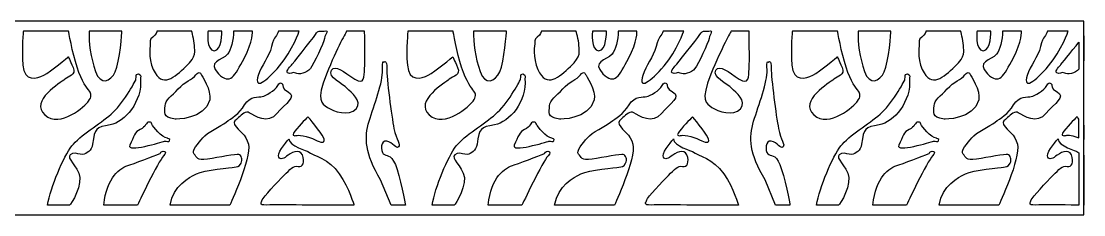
# Model space of a CAD drawing. Header units: centimetres. Extents: x 1.5 to 27, y 6.9 to 9.
# Drawn here: x 15.31 to 27, y 6.88 to 9 of the extents above; entities that cross this region are included whole.
import ezdxf

# ---------------------------------------------------------------- set-up
doc = ezdxf.new("R2010")
doc.units = ezdxf.units.CM
doc.header["$MEASUREMENT"] = 0
doc.layers.add('layer 1', color=7, linetype='Continuous')

msp = doc.modelspace()

# ---------------------------------------------------------------- linework, layer by layer
at = {"layer": 'layer 1', "color": 250}
for points, knots in [([(1.50051, 9.00077), (1.50051, 9.00077), (26.99977, 9.00077), (26.99977, 9.00077), (26.99977, 9.00077), (26.99977, 9.00077), (26.99977, 6.87583), (26.99977, 6.87583), (26.99977, 6.87583), (26.99977, 6.87583), (1.50051, 6.87583), (1.50051, 6.87583), (1.50051, 6.87583), (1.50051, 6.87583), (1.50051, 9.00077), (1.50051, 9.00077)], [0, 0, 0, 0, 0.2, 0.2, 0.2, 0.2, 0.4, 0.4, 0.4, 0.4, 0.6, 0.6, 0.6, 0.6, 1, 1, 1, 1]), ([(15.33831, 8.89321), (15.33831, 8.89321), (15.83489, 8.89321), (15.83489, 8.89321), (15.83489, 8.89321), (15.83489, 8.89321), (15.87602, 8.65712), (15.92891, 8.4956), (15.92891, 8.4956), (15.9818, 8.33409), (16.04057, 8.26361), (16.06408, 8.23424), (16.06408, 8.23424), (16.08758, 8.20487), (16.09052, 8.16963), (16.05526, 8.12264), (16.05526, 8.12264), (16.02, 8.07566), (15.7438, 7.82017), (15.57337, 7.97287), (15.57337, 7.97287), (15.40295, 8.12558), (15.75261, 8.32821), (15.79375, 8.36345), (15.79375, 8.36345), (15.83489, 8.39869), (15.92304, 8.4075), (15.88484, 8.49267), (15.88484, 8.49267), (15.84664, 8.57783), (15.83195, 8.61013), (15.83195, 8.61013), (15.83195, 8.61013), (15.83195, 8.61013), (15.63508, 8.44568), (15.56162, 8.4075), (15.56162, 8.4075), (15.48816, 8.36933), (15.34712, 8.33115), (15.33243, 8.5191), (15.33243, 8.5191), (15.31774, 8.70705), (15.33831, 8.89321), (15.33831, 8.89321)], [0, 0, 0, 0, 0.08333333, 0.08333333, 0.08333333, 0.08333333, 0.16666667, 0.16666667, 0.16666667, 0.16666667, 0.25, 0.25, 0.25, 0.25, 0.33333333, 0.33333333, 0.33333333, 0.33333333, 0.41666667, 0.41666667, 0.41666667, 0.41666667, 0.5, 0.5, 0.5, 0.5, 0.58333333, 0.58333333, 0.58333333, 0.58333333, 0.66666667, 0.66666667, 0.66666667, 0.66666667, 0.75, 0.75, 0.75, 0.75, 0.83333333, 0.83333333, 0.83333333, 0.83333333, 1, 1, 1, 1]), ([(16.06114, 8.89321), (16.06114, 8.89321), (16.42256, 8.89321), (16.42256, 8.89321), (16.42256, 8.89321), (16.42256, 8.89321), (16.39905, 8.55434), (16.3491, 8.44568), (16.3491, 8.44568), (16.29915, 8.33702), (16.18455, 8.29297), (16.13166, 8.44862), (16.13166, 8.44862), (16.07877, 8.60426), (16.05526, 8.76987), (16.06114, 8.89321)], [0, 0, 0, 0, 0.2, 0.2, 0.2, 0.2, 0.4, 0.4, 0.4, 0.4, 0.6, 0.6, 0.6, 0.6, 1, 1, 1, 1]), ([(16.80748, 8.89321), (16.80748, 8.89321), (17.18946, 8.89321), (17.18946, 8.89321), (17.18946, 8.89321), (17.18946, 8.89321), (17.21591, 8.79808), (17.21884, 8.73347), (17.21884, 8.73347), (17.22178, 8.66887), (17.25117, 8.62188), (17.12482, 8.50441), (17.12482, 8.50441), (16.99847, 8.38695), (16.86935, 8.25591), (16.76634, 8.47211), (16.76634, 8.47211), (16.70757, 8.59545), (16.73402, 8.75697), (16.73402, 8.75697), (16.73402, 8.75697), (16.73402, 8.75697), (16.72227, 8.80689), (16.76047, 8.82745), (16.76047, 8.82745), (16.79866, 8.848), (16.80748, 8.89321), (16.80748, 8.89321)], [0, 0, 0, 0, 0.125, 0.125, 0.125, 0.125, 0.25, 0.25, 0.25, 0.25, 0.375, 0.375, 0.375, 0.375, 0.5, 0.5, 0.5, 0.5, 0.625, 0.625, 0.625, 0.625, 0.75, 0.75, 0.75, 0.75, 1, 1, 1, 1]), ([(17.3687, 8.89321), (17.3687, 8.89321), (17.52149, 8.89321), (17.52149, 8.89321), (17.52149, 8.89321), (17.52149, 8.89321), (17.52737, 8.67768), (17.43628, 8.67768), (17.43628, 8.67768), (17.34519, 8.67768), (17.3687, 8.89321), (17.3687, 8.89321)], [0, 0, 0, 0, 0.25, 0.25, 0.25, 0.25, 0.5, 0.5, 0.5, 0.5, 1, 1, 1, 1]), ([(17.65078, 8.89321), (17.65078, 8.89321), (17.85647, 8.89321), (17.85647, 8.89321), (17.85647, 8.89321), (17.85647, 8.89321), (17.86822, 8.7834), (17.76538, 8.59251), (17.76538, 8.59251), (17.66254, 8.40163), (17.61258, 8.29297), (17.4833, 8.42512), (17.4833, 8.42512), (17.35401, 8.55727), (17.52149, 8.56902), (17.5832, 8.6395), (17.5832, 8.6395), (17.62137, 8.6831), (17.65078, 8.7963), (17.65078, 8.89321)], [0, 0, 0, 0, 0.16666667, 0.16666667, 0.16666667, 0.16666667, 0.33333333, 0.33333333, 0.33333333, 0.33333333, 0.5, 0.5, 0.5, 0.5, 0.66666667, 0.66666667, 0.66666667, 0.66666667, 1, 1, 1, 1]), ([(18.14449, 8.89321), (18.14449, 8.89321), (18.37176, 8.89321), (18.37176, 8.89321), (18.37176, 8.89321), (18.37176, 8.89321), (18.30266, 8.68288), (18.15524, 8.51092), (18.15524, 8.51092), (18.00782, 8.33897), (17.86988, 8.23588), (17.92183, 8.40652), (17.92183, 8.40652), (17.95407, 8.51246), (18.03853, 8.60765), (18.06771, 8.72433), (18.06771, 8.72433), (18.09689, 8.84101), (18.1276, 8.83487), (18.14449, 8.89321)], [0, 0, 0, 0, 0.16666667, 0.16666667, 0.16666667, 0.16666667, 0.33333333, 0.33333333, 0.33333333, 0.33333333, 0.5, 0.5, 0.5, 0.5, 0.66666667, 0.66666667, 0.66666667, 0.66666667, 1, 1, 1, 1]), ([(18.28581, 8.5191), (18.28581, 8.5191), (18.21823, 8.45155), (18.24468, 8.43393), (18.24468, 8.43393), (18.27112, 8.41631), (18.30345, 8.44862), (18.33283, 8.431), (18.33283, 8.431), (18.36221, 8.41338), (18.45624, 8.42806), (18.49444, 8.48092), (18.49444, 8.48092), (18.53264, 8.53378), (18.64135, 8.7599), (18.65017, 8.81277), (18.65017, 8.81277), (18.65898, 8.86562), (18.70894, 8.90202), (18.64723, 8.89321), (18.64723, 8.89321), (18.58553, 8.8844), (18.58846, 8.91261), (18.55027, 8.85388), (18.55027, 8.85388), (18.51207, 8.79514), (18.28581, 8.5191), (18.28581, 8.5191)], [0, 0, 0, 0, 0.125, 0.125, 0.125, 0.125, 0.25, 0.25, 0.25, 0.25, 0.375, 0.375, 0.375, 0.375, 0.5, 0.5, 0.5, 0.5, 0.625, 0.625, 0.625, 0.625, 0.75, 0.75, 0.75, 0.75, 1, 1, 1, 1]), ([(18.89405, 8.89321), (18.89405, 8.89321), (19.09092, 8.89321), (19.09092, 8.89321), (19.09092, 8.89321), (19.09092, 8.89321), (19.0968, 8.56315), (19.09092, 8.47798), (19.09092, 8.47798), (19.08504, 8.39282), (19.09342, 8.2959), (18.9822, 8.36639), (18.9822, 8.36639), (18.86173, 8.44274), (18.7677, 8.52791), (18.72657, 8.4633), (18.72657, 8.4633), (18.67828, 8.38746), (18.85879, 8.31059), (18.89993, 8.26361), (18.89993, 8.26361), (18.94106, 8.21662), (19.07329, 8.12852), (18.99689, 8.04042), (18.99689, 8.04042), (18.9205, 7.95232), (18.74713, 8.01105), (18.68249, 8.0551), (18.68249, 8.0551), (18.61785, 8.09915), (18.5532, 8.12558), (18.67074, 8.41925), (18.67074, 8.41925), (18.78827, 8.71292), (18.89405, 8.89321), (18.89405, 8.89321)], [0, 0, 0, 0, 0.1, 0.1, 0.1, 0.1, 0.2, 0.2, 0.2, 0.2, 0.3, 0.3, 0.3, 0.3, 0.4, 0.4, 0.4, 0.4, 0.5, 0.5, 0.5, 0.5, 0.6, 0.6, 0.6, 0.6, 0.7, 0.7, 0.7, 0.7, 0.8, 0.8, 0.8, 0.8, 1, 1, 1, 1]), ([(19.56693, 8.89321), (19.56693, 8.89321), (20.06351, 8.89321), (20.06351, 8.89321), (20.06351, 8.89321), (20.06351, 8.89321), (20.10465, 8.65712), (20.15754, 8.4956), (20.15754, 8.4956), (20.21043, 8.33409), (20.2692, 8.26361), (20.2927, 8.23424), (20.2927, 8.23424), (20.31621, 8.20487), (20.31915, 8.16963), (20.28389, 8.12264), (20.28389, 8.12264), (20.24863, 8.07566), (19.97242, 7.82017), (19.802, 7.97287), (19.802, 7.97287), (19.63158, 8.12558), (19.98124, 8.32821), (20.02238, 8.36345), (20.02238, 8.36345), (20.06351, 8.39869), (20.15166, 8.4075), (20.11346, 8.49267), (20.11346, 8.49267), (20.07527, 8.57783), (20.06058, 8.61013), (20.06058, 8.61013), (20.06058, 8.61013), (20.06058, 8.61013), (19.8637, 8.44568), (19.79025, 8.4075), (19.79025, 8.4075), (19.71679, 8.36933), (19.57575, 8.33115), (19.56106, 8.5191), (19.56106, 8.5191), (19.54637, 8.70705), (19.56693, 8.89321), (19.56693, 8.89321)], [0, 0, 0, 0, 0.08333333, 0.08333333, 0.08333333, 0.08333333, 0.16666667, 0.16666667, 0.16666667, 0.16666667, 0.25, 0.25, 0.25, 0.25, 0.33333333, 0.33333333, 0.33333333, 0.33333333, 0.41666667, 0.41666667, 0.41666667, 0.41666667, 0.5, 0.5, 0.5, 0.5, 0.58333333, 0.58333333, 0.58333333, 0.58333333, 0.66666667, 0.66666667, 0.66666667, 0.66666667, 0.75, 0.75, 0.75, 0.75, 0.83333333, 0.83333333, 0.83333333, 0.83333333, 1, 1, 1, 1]), ([(20.28976, 8.89321), (20.28976, 8.89321), (20.65118, 8.89321), (20.65118, 8.89321), (20.65118, 8.89321), (20.65118, 8.89321), (20.62768, 8.55434), (20.57772, 8.44568), (20.57772, 8.44568), (20.52777, 8.33702), (20.41318, 8.29297), (20.36029, 8.44862), (20.36029, 8.44862), (20.3074, 8.60426), (20.28389, 8.76987), (20.28976, 8.89321)], [0, 0, 0, 0, 0.2, 0.2, 0.2, 0.2, 0.4, 0.4, 0.4, 0.4, 0.6, 0.6, 0.6, 0.6, 1, 1, 1, 1]), ([(21.0361, 8.89321), (21.0361, 8.89321), (21.41809, 8.89321), (21.41809, 8.89321), (21.41809, 8.89321), (21.41809, 8.89321), (21.44453, 8.79808), (21.44747, 8.73347), (21.44747, 8.73347), (21.45041, 8.66887), (21.47979, 8.62188), (21.35344, 8.50441), (21.35344, 8.50441), (21.22709, 8.38695), (21.09798, 8.25591), (20.99497, 8.47211), (20.99497, 8.47211), (20.9362, 8.59545), (20.96265, 8.75697), (20.96265, 8.75697), (20.96265, 8.75697), (20.96265, 8.75697), (20.95089, 8.80689), (20.98909, 8.82745), (20.98909, 8.82745), (21.02729, 8.848), (21.0361, 8.89321), (21.0361, 8.89321)], [0, 0, 0, 0, 0.125, 0.125, 0.125, 0.125, 0.25, 0.25, 0.25, 0.25, 0.375, 0.375, 0.375, 0.375, 0.5, 0.5, 0.5, 0.5, 0.625, 0.625, 0.625, 0.625, 0.75, 0.75, 0.75, 0.75, 1, 1, 1, 1]), ([(21.59733, 8.89321), (21.59733, 8.89321), (21.75012, 8.89321), (21.75012, 8.89321), (21.75012, 8.89321), (21.75012, 8.89321), (21.756, 8.67768), (21.66491, 8.67768), (21.66491, 8.67768), (21.57382, 8.67768), (21.59733, 8.89321), (21.59733, 8.89321)], [0, 0, 0, 0, 0.25, 0.25, 0.25, 0.25, 0.5, 0.5, 0.5, 0.5, 1, 1, 1, 1]), ([(21.87941, 8.89321), (21.87941, 8.89321), (22.08509, 8.89321), (22.08509, 8.89321), (22.08509, 8.89321), (22.08509, 8.89321), (22.09685, 8.7834), (21.994, 8.59251), (21.994, 8.59251), (21.89116, 8.40163), (21.84121, 8.29297), (21.71192, 8.42512), (21.71192, 8.42512), (21.58264, 8.55727), (21.75012, 8.56902), (21.81183, 8.6395), (21.81183, 8.6395), (21.85, 8.6831), (21.87941, 8.7963), (21.87941, 8.89321)], [0, 0, 0, 0, 0.16666667, 0.16666667, 0.16666667, 0.16666667, 0.33333333, 0.33333333, 0.33333333, 0.33333333, 0.5, 0.5, 0.5, 0.5, 0.66666667, 0.66666667, 0.66666667, 0.66666667, 1, 1, 1, 1]), ([(22.37312, 8.89321), (22.37312, 8.89321), (22.60038, 8.89321), (22.60038, 8.89321), (22.60038, 8.89321), (22.60038, 8.89321), (22.53128, 8.68288), (22.38387, 8.51092), (22.38387, 8.51092), (22.23645, 8.33897), (22.09851, 8.23588), (22.15045, 8.40652), (22.15045, 8.40652), (22.1827, 8.51246), (22.26716, 8.60765), (22.29634, 8.72433), (22.29634, 8.72433), (22.32551, 8.84101), (22.35622, 8.83487), (22.37312, 8.89321)], [0, 0, 0, 0, 0.16666667, 0.16666667, 0.16666667, 0.16666667, 0.33333333, 0.33333333, 0.33333333, 0.33333333, 0.5, 0.5, 0.5, 0.5, 0.66666667, 0.66666667, 0.66666667, 0.66666667, 1, 1, 1, 1]), ([(22.51444, 8.5191), (22.51444, 8.5191), (22.44686, 8.45155), (22.4733, 8.43393), (22.4733, 8.43393), (22.49975, 8.41631), (22.53207, 8.44862), (22.56145, 8.431), (22.56145, 8.431), (22.59084, 8.41338), (22.68486, 8.42806), (22.72306, 8.48092), (22.72306, 8.48092), (22.76126, 8.53378), (22.86998, 8.7599), (22.8788, 8.81277), (22.8788, 8.81277), (22.88761, 8.86562), (22.93756, 8.90202), (22.87586, 8.89321), (22.87586, 8.89321), (22.81415, 8.8844), (22.81709, 8.91261), (22.77889, 8.85388), (22.77889, 8.85388), (22.74069, 8.79514), (22.51444, 8.5191), (22.51444, 8.5191)], [0, 0, 0, 0, 0.125, 0.125, 0.125, 0.125, 0.25, 0.25, 0.25, 0.25, 0.375, 0.375, 0.375, 0.375, 0.5, 0.5, 0.5, 0.5, 0.625, 0.625, 0.625, 0.625, 0.75, 0.75, 0.75, 0.75, 1, 1, 1, 1]), ([(23.12268, 8.89321), (23.12268, 8.89321), (23.31955, 8.89321), (23.31955, 8.89321), (23.31955, 8.89321), (23.31955, 8.89321), (23.32542, 8.56315), (23.31955, 8.47798), (23.31955, 8.47798), (23.31367, 8.39282), (23.32205, 8.2959), (23.21083, 8.36639), (23.21083, 8.36639), (23.09036, 8.44274), (22.99633, 8.52791), (22.95519, 8.4633), (22.95519, 8.4633), (22.9069, 8.38746), (23.08742, 8.31059), (23.12855, 8.26361), (23.12855, 8.26361), (23.16969, 8.21662), (23.30192, 8.12852), (23.22552, 8.04042), (23.22552, 8.04042), (23.14912, 7.95232), (22.97576, 8.01105), (22.91112, 8.0551), (22.91112, 8.0551), (22.84647, 8.09915), (22.78183, 8.12558), (22.89936, 8.41925), (22.89936, 8.41925), (23.0169, 8.71292), (23.12268, 8.89321), (23.12268, 8.89321)], [0, 0, 0, 0, 0.1, 0.1, 0.1, 0.1, 0.2, 0.2, 0.2, 0.2, 0.3, 0.3, 0.3, 0.3, 0.4, 0.4, 0.4, 0.4, 0.5, 0.5, 0.5, 0.5, 0.6, 0.6, 0.6, 0.6, 0.7, 0.7, 0.7, 0.7, 0.8, 0.8, 0.8, 0.8, 1, 1, 1, 1]), ([(23.79556, 8.89321), (23.79556, 8.89321), (24.29214, 8.89321), (24.29214, 8.89321), (24.29214, 8.89321), (24.29214, 8.89321), (24.33328, 8.65712), (24.38617, 8.4956), (24.38617, 8.4956), (24.43906, 8.33409), (24.49782, 8.26361), (24.52133, 8.23424), (24.52133, 8.23424), (24.54484, 8.20487), (24.54778, 8.16963), (24.51251, 8.12264), (24.51251, 8.12264), (24.47725, 8.07566), (24.20105, 7.82017), (24.03063, 7.97287), (24.03063, 7.97287), (23.8602, 8.12558), (24.20987, 8.32821), (24.251, 8.36345), (24.251, 8.36345), (24.29214, 8.39869), (24.38029, 8.4075), (24.34209, 8.49267), (24.34209, 8.49267), (24.30389, 8.57783), (24.2892, 8.61013), (24.2892, 8.61013), (24.2892, 8.61013), (24.2892, 8.61013), (24.09233, 8.44568), (24.01887, 8.4075), (24.01887, 8.4075), (23.94541, 8.36933), (23.80437, 8.33115), (23.78968, 8.5191), (23.78968, 8.5191), (23.77499, 8.70705), (23.79556, 8.89321), (23.79556, 8.89321)], [0, 0, 0, 0, 0.08333333, 0.08333333, 0.08333333, 0.08333333, 0.16666667, 0.16666667, 0.16666667, 0.16666667, 0.25, 0.25, 0.25, 0.25, 0.33333333, 0.33333333, 0.33333333, 0.33333333, 0.41666667, 0.41666667, 0.41666667, 0.41666667, 0.5, 0.5, 0.5, 0.5, 0.58333333, 0.58333333, 0.58333333, 0.58333333, 0.66666667, 0.66666667, 0.66666667, 0.66666667, 0.75, 0.75, 0.75, 0.75, 0.83333333, 0.83333333, 0.83333333, 0.83333333, 1, 1, 1, 1]), ([(24.51839, 8.89321), (24.51839, 8.89321), (24.87981, 8.89321), (24.87981, 8.89321), (24.87981, 8.89321), (24.87981, 8.89321), (24.8563, 8.55434), (24.80635, 8.44568), (24.80635, 8.44568), (24.7564, 8.33702), (24.6418, 8.29297), (24.58891, 8.44862), (24.58891, 8.44862), (24.53602, 8.60426), (24.51251, 8.76987), (24.51839, 8.89321)], [0, 0, 0, 0, 0.2, 0.2, 0.2, 0.2, 0.4, 0.4, 0.4, 0.4, 0.6, 0.6, 0.6, 0.6, 1, 1, 1, 1]), ([(25.26473, 8.89321), (25.26473, 8.89321), (25.64671, 8.89321), (25.64671, 8.89321), (25.64671, 8.89321), (25.64671, 8.89321), (25.67316, 8.79808), (25.6761, 8.73347), (25.6761, 8.73347), (25.67904, 8.66887), (25.70842, 8.62188), (25.58207, 8.50441), (25.58207, 8.50441), (25.45572, 8.38695), (25.3266, 8.25591), (25.22359, 8.47211), (25.22359, 8.47211), (25.16483, 8.59545), (25.19127, 8.75697), (25.19127, 8.75697), (25.19127, 8.75697), (25.19127, 8.75697), (25.17952, 8.80689), (25.21772, 8.82745), (25.21772, 8.82745), (25.25592, 8.848), (25.26473, 8.89321), (25.26473, 8.89321)], [0, 0, 0, 0, 0.125, 0.125, 0.125, 0.125, 0.25, 0.25, 0.25, 0.25, 0.375, 0.375, 0.375, 0.375, 0.5, 0.5, 0.5, 0.5, 0.625, 0.625, 0.625, 0.625, 0.75, 0.75, 0.75, 0.75, 1, 1, 1, 1]), ([(25.82595, 8.89321), (25.82595, 8.89321), (25.97875, 8.89321), (25.97875, 8.89321), (25.97875, 8.89321), (25.97875, 8.89321), (25.98462, 8.67768), (25.89353, 8.67768), (25.89353, 8.67768), (25.80245, 8.67768), (25.82595, 8.89321), (25.82595, 8.89321)], [0, 0, 0, 0, 0.25, 0.25, 0.25, 0.25, 0.5, 0.5, 0.5, 0.5, 1, 1, 1, 1]), ([(26.10803, 8.89321), (26.10803, 8.89321), (26.31372, 8.89321), (26.31372, 8.89321), (26.31372, 8.89321), (26.31372, 8.89321), (26.32547, 8.7834), (26.22263, 8.59251), (26.22263, 8.59251), (26.11979, 8.40163), (26.06983, 8.29297), (25.94055, 8.42512), (25.94055, 8.42512), (25.81126, 8.55727), (25.97875, 8.56902), (26.04045, 8.6395), (26.04045, 8.6395), (26.07862, 8.6831), (26.10803, 8.7963), (26.10803, 8.89321)], [0, 0, 0, 0, 0.16666667, 0.16666667, 0.16666667, 0.16666667, 0.33333333, 0.33333333, 0.33333333, 0.33333333, 0.5, 0.5, 0.5, 0.5, 0.66666667, 0.66666667, 0.66666667, 0.66666667, 1, 1, 1, 1]), ([(26.60174, 8.89321), (26.60174, 8.89321), (26.82901, 8.89321), (26.82901, 8.89321), (26.82901, 8.89321), (26.82901, 8.89321), (26.75991, 8.68288), (26.61249, 8.51092), (26.61249, 8.51092), (26.46507, 8.33897), (26.32713, 8.23588), (26.37908, 8.40652), (26.37908, 8.40652), (26.41133, 8.51246), (26.49578, 8.60765), (26.52496, 8.72433), (26.52496, 8.72433), (26.55414, 8.84101), (26.58485, 8.83487), (26.60174, 8.89321)], [0, 0, 0, 0, 0.16666667, 0.16666667, 0.16666667, 0.16666667, 0.33333333, 0.33333333, 0.33333333, 0.33333333, 0.5, 0.5, 0.5, 0.5, 0.66666667, 0.66666667, 0.66666667, 0.66666667, 1, 1, 1, 1]), ([(26.74307, 8.5191), (26.74307, 8.5191), (26.67548, 8.45155), (26.70193, 8.43393), (26.70193, 8.43393), (26.72838, 8.41631), (26.7607, 8.44862), (26.79008, 8.431), (26.79008, 8.431), (26.81824, 8.41411), (26.90579, 8.4269), (26.94664, 8.47454), (26.94664, 8.47454), (26.94664, 8.47454), (26.94664, 8.77238), (26.94664, 8.77238), (26.94664, 8.77238), (26.86674, 8.66999), (26.74307, 8.5191), (26.74307, 8.5191)], [0, 0, 0, 0, 0.16666667, 0.16666667, 0.16666667, 0.16666667, 0.33333333, 0.33333333, 0.33333333, 0.33333333, 0.5, 0.5, 0.5, 0.5, 0.66666667, 0.66666667, 0.66666667, 0.66666667, 1, 1, 1, 1]), ([(26.99977, 8.5645), (26.99977, 8.5645), (26.99977, 8.5645), (26.99977, 8.5645), (26.99977, 8.5645), (26.99977, 8.5645), (26.99977, 8.84257), (26.99977, 8.84257), (26.99977, 8.84257), (26.99977, 8.84257), (26.99977, 8.84257), (26.99977, 8.84257), (26.99977, 8.84257), (26.99977, 8.84257), (26.99977, 8.5645), (26.99977, 8.5645)], [0, 0, 0, 0, 0.2, 0.2, 0.2, 0.2, 0.4, 0.4, 0.4, 0.4, 0.6, 0.6, 0.6, 0.6, 1, 1, 1, 1]), ([(19.38182, 6.98225), (19.38182, 6.98225), (19.54049, 6.98225), (19.54049, 6.98225), (19.54049, 6.98225), (19.54049, 6.98225), (19.48172, 7.30331), (19.42883, 7.42665), (19.42883, 7.42665), (19.37594, 7.54999), (19.32893, 7.51475), (19.2966, 7.54412), (19.2966, 7.54412), (19.26428, 7.57349), (19.26722, 7.7027), (19.3348, 7.68508), (19.3348, 7.68508), (19.40239, 7.66746), (19.43765, 7.59404), (19.46409, 7.62047), (19.46409, 7.62047), (19.49054, 7.6469), (19.44059, 7.69095), (19.41414, 7.8231), (19.41414, 7.8231), (19.38769, 7.95525), (19.33186, 8.38107), (19.3348, 8.48386), (19.3348, 8.48386), (19.33774, 8.58664), (19.30248, 8.5514), (19.30248, 8.5514), (19.30248, 8.5514), (19.30248, 8.5514), (19.28191, 8.58664), (19.28779, 8.4633), (19.28779, 8.4633), (19.29367, 8.33996), (19.1967, 8.08153), (19.14087, 7.90239), (19.14087, 7.90239), (19.08504, 7.72326), (19.09386, 7.54706), (19.26722, 7.25926), (19.26722, 7.25926), (19.26722, 7.25926), (19.38182, 6.98225), (19.38182, 6.98225)], [0, 0, 0, 0, 0.07692308, 0.07692308, 0.07692308, 0.07692308, 0.15384615, 0.15384615, 0.15384615, 0.15384615, 0.23076923, 0.23076923, 0.23076923, 0.23076923, 0.30769231, 0.30769231, 0.30769231, 0.30769231, 0.38461538, 0.38461538, 0.38461538, 0.38461538, 0.46153846, 0.46153846, 0.46153846, 0.46153846, 0.53846154, 0.53846154, 0.53846154, 0.53846154, 0.61538462, 0.61538462, 0.61538462, 0.61538462, 0.69230769, 0.69230769, 0.69230769, 0.69230769, 0.76923077, 0.76923077, 0.76923077, 0.76923077, 0.84615385, 0.84615385, 0.84615385, 0.84615385, 1, 1, 1, 1]), ([(23.61044, 6.98225), (23.61044, 6.98225), (23.76911, 6.98225), (23.76911, 6.98225), (23.76911, 6.98225), (23.76911, 6.98225), (23.71035, 7.30331), (23.65746, 7.42665), (23.65746, 7.42665), (23.60457, 7.54999), (23.55755, 7.51475), (23.52523, 7.54412), (23.52523, 7.54412), (23.49291, 7.57349), (23.49585, 7.7027), (23.56343, 7.68508), (23.56343, 7.68508), (23.63101, 7.66746), (23.66627, 7.59404), (23.69272, 7.62047), (23.69272, 7.62047), (23.71916, 7.6469), (23.66921, 7.69095), (23.64277, 7.8231), (23.64277, 7.8231), (23.61632, 7.95525), (23.56049, 8.38107), (23.56343, 8.48386), (23.56343, 8.48386), (23.56637, 8.58664), (23.53111, 8.5514), (23.53111, 8.5514), (23.53111, 8.5514), (23.53111, 8.5514), (23.51054, 8.58664), (23.51642, 8.4633), (23.51642, 8.4633), (23.52229, 8.33996), (23.42533, 8.08153), (23.3695, 7.90239), (23.3695, 7.90239), (23.31367, 7.72326), (23.32248, 7.54706), (23.49585, 7.25926), (23.49585, 7.25926), (23.49585, 7.25926), (23.61044, 6.98225), (23.61044, 6.98225)], [0, 0, 0, 0, 0.07692308, 0.07692308, 0.07692308, 0.07692308, 0.15384615, 0.15384615, 0.15384615, 0.15384615, 0.23076923, 0.23076923, 0.23076923, 0.23076923, 0.30769231, 0.30769231, 0.30769231, 0.30769231, 0.38461538, 0.38461538, 0.38461538, 0.38461538, 0.46153846, 0.46153846, 0.46153846, 0.46153846, 0.53846154, 0.53846154, 0.53846154, 0.53846154, 0.61538462, 0.61538462, 0.61538462, 0.61538462, 0.69230769, 0.69230769, 0.69230769, 0.69230769, 0.76923077, 0.76923077, 0.76923077, 0.76923077, 0.84615385, 0.84615385, 0.84615385, 0.84615385, 1, 1, 1, 1]), ([(15.60495, 6.98225), (15.60495, 6.98225), (15.83416, 6.98225), (15.84708, 6.98225), (15.84708, 6.98225), (15.85999, 6.98225), (16.00204, 7.21792), (15.94715, 7.33414), (15.94715, 7.33414), (15.89227, 7.45036), (15.78897, 7.51815), (15.87936, 7.54721), (15.87936, 7.54721), (15.92439, 7.56168), (15.95134, 7.53354), (15.99226, 7.53827), (15.99226, 7.53827), (16.03348, 7.54303), (16.08856, 7.58085), (16.09889, 7.65051), (16.09889, 7.65051), (16.12561, 7.83074), (16.1344, 7.83453), (16.29259, 7.86358), (16.29259, 7.86358), (16.45078, 7.89264), (16.65093, 8.11862), (16.62511, 8.37043), (16.62511, 8.37043), (16.62511, 8.37043), (16.64125, 8.42209), (16.60251, 8.42209), (16.60251, 8.42209), (16.56377, 8.42209), (16.58636, 8.39626), (16.57668, 8.36398), (16.57668, 8.36398), (16.567, 8.33169), (16.42495, 8.08311), (16.30227, 7.9798), (16.30227, 7.9798), (16.17959, 7.8765), (15.96007, 7.74414), (15.86967, 7.63114), (15.86967, 7.63114), (15.77928, 7.51815), (15.63723, 7.17595), (15.60495, 6.98225)], [0, 0, 0, 0, 0.07692308, 0.07692308, 0.07692308, 0.07692308, 0.15384615, 0.15384615, 0.15384615, 0.15384615, 0.23076923, 0.23076923, 0.23076923, 0.23076923, 0.30769231, 0.30769231, 0.30769231, 0.30769231, 0.38461538, 0.38461538, 0.38461538, 0.38461538, 0.46153846, 0.46153846, 0.46153846, 0.46153846, 0.53846154, 0.53846154, 0.53846154, 0.53846154, 0.61538462, 0.61538462, 0.61538462, 0.61538462, 0.69230769, 0.69230769, 0.69230769, 0.69230769, 0.76923077, 0.76923077, 0.76923077, 0.76923077, 0.84615385, 0.84615385, 0.84615385, 0.84615385, 1, 1, 1, 1]), ([(17.00605, 7.92492), (17.00605, 7.92492), (17.33052, 7.91915), (17.38699, 8.13799), (17.38699, 8.13799), (17.41282, 8.23807), (17.29337, 8.41563), (17.29337, 8.41563), (17.29337, 8.41563), (17.29337, 8.41563), (17.274, 8.46728), (17.23526, 8.4124), (17.23526, 8.4124), (17.19652, 8.35752), (17.11258, 8.34138), (17.04156, 8.25744), (17.04156, 8.25744), (16.97054, 8.1735), (16.89628, 8.14122), (16.89628, 8.0702), (16.89628, 8.0702), (16.89628, 7.99917), (16.86077, 7.95075), (17.00605, 7.92492)], [0, 0, 0, 0, 0.14285714, 0.14285714, 0.14285714, 0.14285714, 0.28571429, 0.28571429, 0.28571429, 0.28571429, 0.42857143, 0.42857143, 0.42857143, 0.42857143, 0.57142857, 0.57142857, 0.57142857, 0.57142857, 0.71428571, 0.71428571, 0.71428571, 0.71428571, 1, 1, 1, 1]), ([(19.83358, 6.98225), (19.83358, 6.98225), (20.06279, 6.98225), (20.0757, 6.98225), (20.0757, 6.98225), (20.08861, 6.98225), (20.23066, 7.21792), (20.17578, 7.33414), (20.17578, 7.33414), (20.1209, 7.45036), (20.01759, 7.51815), (20.10799, 7.54721), (20.10799, 7.54721), (20.15302, 7.56168), (20.17996, 7.53354), (20.22089, 7.53827), (20.22089, 7.53827), (20.26211, 7.54303), (20.31718, 7.58085), (20.32751, 7.65051), (20.32751, 7.65051), (20.35423, 7.83074), (20.36302, 7.83453), (20.52121, 7.86358), (20.52121, 7.86358), (20.6794, 7.89264), (20.87956, 8.11862), (20.85373, 8.37043), (20.85373, 8.37043), (20.85373, 8.37043), (20.86987, 8.42209), (20.83113, 8.42209), (20.83113, 8.42209), (20.79239, 8.42209), (20.81499, 8.39626), (20.80531, 8.36398), (20.80531, 8.36398), (20.79562, 8.33169), (20.65358, 8.08311), (20.5309, 7.9798), (20.5309, 7.9798), (20.40822, 7.8765), (20.18869, 7.74414), (20.0983, 7.63114), (20.0983, 7.63114), (20.00791, 7.51815), (19.86586, 7.17595), (19.83358, 6.98225)], [0, 0, 0, 0, 0.07692308, 0.07692308, 0.07692308, 0.07692308, 0.15384615, 0.15384615, 0.15384615, 0.15384615, 0.23076923, 0.23076923, 0.23076923, 0.23076923, 0.30769231, 0.30769231, 0.30769231, 0.30769231, 0.38461538, 0.38461538, 0.38461538, 0.38461538, 0.46153846, 0.46153846, 0.46153846, 0.46153846, 0.53846154, 0.53846154, 0.53846154, 0.53846154, 0.61538462, 0.61538462, 0.61538462, 0.61538462, 0.69230769, 0.69230769, 0.69230769, 0.69230769, 0.76923077, 0.76923077, 0.76923077, 0.76923077, 0.84615385, 0.84615385, 0.84615385, 0.84615385, 1, 1, 1, 1]), ([(21.23467, 7.92492), (21.23467, 7.92492), (21.55914, 7.91915), (21.61562, 8.13799), (21.61562, 8.13799), (21.64144, 8.23807), (21.522, 8.41563), (21.522, 8.41563), (21.522, 8.41563), (21.522, 8.41563), (21.50263, 8.46728), (21.46389, 8.4124), (21.46389, 8.4124), (21.42515, 8.35752), (21.34121, 8.34138), (21.27019, 8.25744), (21.27019, 8.25744), (21.19916, 8.1735), (21.12491, 8.14122), (21.12491, 8.0702), (21.12491, 8.0702), (21.12491, 7.99917), (21.0894, 7.95075), (21.23467, 7.92492)], [0, 0, 0, 0, 0.14285714, 0.14285714, 0.14285714, 0.14285714, 0.28571429, 0.28571429, 0.28571429, 0.28571429, 0.42857143, 0.42857143, 0.42857143, 0.42857143, 0.57142857, 0.57142857, 0.57142857, 0.57142857, 0.71428571, 0.71428571, 0.71428571, 0.71428571, 1, 1, 1, 1]), ([(24.0622, 6.98225), (24.0622, 6.98225), (24.29141, 6.98225), (24.30433, 6.98225), (24.30433, 6.98225), (24.31724, 6.98225), (24.45929, 7.21792), (24.40441, 7.33414), (24.40441, 7.33414), (24.34952, 7.45036), (24.24622, 7.51815), (24.33661, 7.54721), (24.33661, 7.54721), (24.38165, 7.56168), (24.40859, 7.53354), (24.44951, 7.53827), (24.44951, 7.53827), (24.49073, 7.54303), (24.54581, 7.58085), (24.55614, 7.65051), (24.55614, 7.65051), (24.58286, 7.83074), (24.59165, 7.83453), (24.74984, 7.86358), (24.74984, 7.86358), (24.90803, 7.89264), (25.10818, 8.11862), (25.08236, 8.37043), (25.08236, 8.37043), (25.08236, 8.37043), (25.0985, 8.42209), (25.05976, 8.42209), (25.05976, 8.42209), (25.02102, 8.42209), (25.04362, 8.39626), (25.03393, 8.36398), (25.03393, 8.36398), (25.02425, 8.33169), (24.8822, 8.08311), (24.75952, 7.9798), (24.75952, 7.9798), (24.63685, 7.8765), (24.41732, 7.74414), (24.32693, 7.63114), (24.32693, 7.63114), (24.23653, 7.51815), (24.09449, 7.17595), (24.0622, 6.98225)], [0, 0, 0, 0, 0.07692308, 0.07692308, 0.07692308, 0.07692308, 0.15384615, 0.15384615, 0.15384615, 0.15384615, 0.23076923, 0.23076923, 0.23076923, 0.23076923, 0.30769231, 0.30769231, 0.30769231, 0.30769231, 0.38461538, 0.38461538, 0.38461538, 0.38461538, 0.46153846, 0.46153846, 0.46153846, 0.46153846, 0.53846154, 0.53846154, 0.53846154, 0.53846154, 0.61538462, 0.61538462, 0.61538462, 0.61538462, 0.69230769, 0.69230769, 0.69230769, 0.69230769, 0.76923077, 0.76923077, 0.76923077, 0.76923077, 0.84615385, 0.84615385, 0.84615385, 0.84615385, 1, 1, 1, 1]), ([(25.4633, 7.92492), (25.4633, 7.92492), (25.78777, 7.91915), (25.84424, 8.13799), (25.84424, 8.13799), (25.87007, 8.23807), (25.75062, 8.41563), (25.75062, 8.41563), (25.75062, 8.41563), (25.75062, 8.41563), (25.73125, 8.46728), (25.69251, 8.4124), (25.69251, 8.4124), (25.65377, 8.35752), (25.56984, 8.34138), (25.49881, 8.25744), (25.49881, 8.25744), (25.42779, 8.1735), (25.35354, 8.14122), (25.35354, 8.0702), (25.35354, 8.0702), (25.35354, 7.99917), (25.31803, 7.95075), (25.4633, 7.92492)], [0, 0, 0, 0, 0.14285714, 0.14285714, 0.14285714, 0.14285714, 0.28571429, 0.28571429, 0.28571429, 0.28571429, 0.42857143, 0.42857143, 0.42857143, 0.42857143, 0.57142857, 0.57142857, 0.57142857, 0.57142857, 0.71428571, 0.71428571, 0.71428571, 0.71428571, 1, 1, 1, 1]), ([(16.95117, 6.98225), (16.95117, 6.98225), (17.60975, 6.98225), (17.60975, 6.98225), (17.60975, 6.98225), (17.60975, 6.98225), (17.84885, 7.49426), (17.81313, 7.65051), (17.81313, 7.65051), (17.78731, 7.76351), (17.70337, 7.78933), (17.6614, 7.86681), (17.6614, 7.86681), (17.6438, 7.8993), (17.6747, 7.91526), (17.70229, 7.94224), (17.70229, 7.94224), (17.74051, 7.97959), (17.7872, 8.02031), (17.82282, 7.99594), (17.82282, 7.99594), (17.88416, 7.95398), (18.02943, 7.87004), (18.12628, 7.98626), (18.12628, 7.98626), (18.22313, 8.10248), (18.35051, 8.17196), (18.24896, 8.22516), (18.24896, 8.22516), (18.18116, 8.26067), (18.19085, 8.30264), (18.19085, 8.30264), (18.19085, 8.30264), (18.19085, 8.30264), (18.16502, 8.35429), (18.13597, 8.29618), (18.13597, 8.29618), (18.10691, 8.23807), (18.0036, 8.18319), (17.96486, 8.1735), (17.96486, 8.1735), (17.92612, 8.16382), (17.8325, 8.18642), (17.77116, 8.08311), (17.77116, 8.08311), (17.70983, 7.9798), (17.62589, 7.93783), (17.56778, 7.89264), (17.56778, 7.89264), (17.50967, 7.84744), (17.36117, 7.77965), (17.31274, 7.72154), (17.31274, 7.72154), (17.26432, 7.66343), (17.18038, 7.56981), (17.21589, 7.54075), (17.21589, 7.54075), (17.2514, 7.5117), (17.23849, 7.4665), (17.36439, 7.48587), (17.36439, 7.48587), (17.4903, 7.50524), (17.68077, 7.54398), (17.7066, 7.53752), (17.7066, 7.53752), (17.73242, 7.53106), (17.75502, 7.48264), (17.73242, 7.44067), (17.73242, 7.44067), (17.70983, 7.3987), (17.68723, 7.40193), (17.65817, 7.3987), (17.65817, 7.3987), (17.62912, 7.39547), (17.32565, 7.36642), (17.24172, 7.32445), (17.24172, 7.32445), (17.15778, 7.28248), (16.98991, 7.19532), (16.95117, 6.98225)], [0, 0, 0, 0, 0.04761905, 0.04761905, 0.04761905, 0.04761905, 0.0952381, 0.0952381, 0.0952381, 0.0952381, 0.14285714, 0.14285714, 0.14285714, 0.14285714, 0.19047619, 0.19047619, 0.19047619, 0.19047619, 0.23809524, 0.23809524, 0.23809524, 0.23809524, 0.28571429, 0.28571429, 0.28571429, 0.28571429, 0.33333333, 0.33333333, 0.33333333, 0.33333333, 0.38095238, 0.38095238, 0.38095238, 0.38095238, 0.42857143, 0.42857143, 0.42857143, 0.42857143, 0.47619048, 0.47619048, 0.47619048, 0.47619048, 0.52380952, 0.52380952, 0.52380952, 0.52380952, 0.57142857, 0.57142857, 0.57142857, 0.57142857, 0.61904762, 0.61904762, 0.61904762, 0.61904762, 0.66666667, 0.66666667, 0.66666667, 0.66666667, 0.71428571, 0.71428571, 0.71428571, 0.71428571, 0.76190476, 0.76190476, 0.76190476, 0.76190476, 0.80952381, 0.80952381, 0.80952381, 0.80952381, 0.85714286, 0.85714286, 0.85714286, 0.85714286, 0.9047619, 0.9047619, 0.9047619, 0.9047619, 1, 1, 1, 1]), ([(21.17979, 6.98225), (21.17979, 6.98225), (21.83837, 6.98225), (21.83837, 6.98225), (21.83837, 6.98225), (21.83837, 6.98225), (22.07747, 7.49426), (22.04176, 7.65051), (22.04176, 7.65051), (22.01593, 7.76351), (21.932, 7.78933), (21.89003, 7.86681), (21.89003, 7.86681), (21.87243, 7.8993), (21.90333, 7.91526), (21.93092, 7.94224), (21.93092, 7.94224), (21.96913, 7.97959), (22.01583, 8.02031), (22.05144, 7.99594), (22.05144, 7.99594), (22.11278, 7.95398), (22.25806, 7.87004), (22.35491, 7.98626), (22.35491, 7.98626), (22.45176, 8.10248), (22.57914, 8.17196), (22.47758, 8.22516), (22.47758, 8.22516), (22.40979, 8.26067), (22.41947, 8.30264), (22.41947, 8.30264), (22.41947, 8.30264), (22.41947, 8.30264), (22.39365, 8.35429), (22.36459, 8.29618), (22.36459, 8.29618), (22.33554, 8.23807), (22.23223, 8.18319), (22.19349, 8.1735), (22.19349, 8.1735), (22.15475, 8.16382), (22.06113, 8.18642), (21.99979, 8.08311), (21.99979, 8.08311), (21.93845, 7.9798), (21.85451, 7.93783), (21.7964, 7.89264), (21.7964, 7.89264), (21.73829, 7.84744), (21.58979, 7.77965), (21.54137, 7.72154), (21.54137, 7.72154), (21.49294, 7.66343), (21.409, 7.56981), (21.44452, 7.54075), (21.44452, 7.54075), (21.48003, 7.5117), (21.46711, 7.4665), (21.59302, 7.48587), (21.59302, 7.48587), (21.71892, 7.50524), (21.9094, 7.54398), (21.93522, 7.53752), (21.93522, 7.53752), (21.96105, 7.53106), (21.98365, 7.48264), (21.96105, 7.44067), (21.96105, 7.44067), (21.93845, 7.3987), (21.91585, 7.40193), (21.8868, 7.3987), (21.8868, 7.3987), (21.85774, 7.39547), (21.55428, 7.36642), (21.47034, 7.32445), (21.47034, 7.32445), (21.38641, 7.28248), (21.21853, 7.19532), (21.17979, 6.98225)], [0, 0, 0, 0, 0.04761905, 0.04761905, 0.04761905, 0.04761905, 0.0952381, 0.0952381, 0.0952381, 0.0952381, 0.14285714, 0.14285714, 0.14285714, 0.14285714, 0.19047619, 0.19047619, 0.19047619, 0.19047619, 0.23809524, 0.23809524, 0.23809524, 0.23809524, 0.28571429, 0.28571429, 0.28571429, 0.28571429, 0.33333333, 0.33333333, 0.33333333, 0.33333333, 0.38095238, 0.38095238, 0.38095238, 0.38095238, 0.42857143, 0.42857143, 0.42857143, 0.42857143, 0.47619048, 0.47619048, 0.47619048, 0.47619048, 0.52380952, 0.52380952, 0.52380952, 0.52380952, 0.57142857, 0.57142857, 0.57142857, 0.57142857, 0.61904762, 0.61904762, 0.61904762, 0.61904762, 0.66666667, 0.66666667, 0.66666667, 0.66666667, 0.71428571, 0.71428571, 0.71428571, 0.71428571, 0.76190476, 0.76190476, 0.76190476, 0.76190476, 0.80952381, 0.80952381, 0.80952381, 0.80952381, 0.85714286, 0.85714286, 0.85714286, 0.85714286, 0.9047619, 0.9047619, 0.9047619, 0.9047619, 1, 1, 1, 1]), ([(25.40842, 6.98225), (25.40842, 6.98225), (26.067, 6.98225), (26.067, 6.98225), (26.067, 6.98225), (26.067, 6.98225), (26.3061, 7.49426), (26.27038, 7.65051), (26.27038, 7.65051), (26.24456, 7.76351), (26.16062, 7.78933), (26.11865, 7.86681), (26.11865, 7.86681), (26.10105, 7.8993), (26.13195, 7.91526), (26.15955, 7.94224), (26.15955, 7.94224), (26.19776, 7.97959), (26.24445, 8.02031), (26.28007, 7.99594), (26.28007, 7.99594), (26.34141, 7.95398), (26.48668, 7.87004), (26.58353, 7.98626), (26.58353, 7.98626), (26.68038, 8.10248), (26.80776, 8.17196), (26.70621, 8.22516), (26.70621, 8.22516), (26.63842, 8.26067), (26.6481, 8.30264), (26.6481, 8.30264), (26.6481, 8.30264), (26.6481, 8.30264), (26.62227, 8.35429), (26.59322, 8.29618), (26.59322, 8.29618), (26.56416, 8.23807), (26.46086, 8.18319), (26.42212, 8.1735), (26.42212, 8.1735), (26.38338, 8.16382), (26.28975, 8.18642), (26.22842, 8.08311), (26.22842, 8.08311), (26.16708, 7.9798), (26.08314, 7.93783), (26.02503, 7.89264), (26.02503, 7.89264), (25.96692, 7.84744), (25.81842, 7.77965), (25.76999, 7.72154), (25.76999, 7.72154), (25.72157, 7.66343), (25.63763, 7.56981), (25.67314, 7.54075), (25.67314, 7.54075), (25.70865, 7.5117), (25.69574, 7.4665), (25.82164, 7.48587), (25.82164, 7.48587), (25.94755, 7.50524), (26.13802, 7.54398), (26.16385, 7.53752), (26.16385, 7.53752), (26.18968, 7.53106), (26.21228, 7.48264), (26.18968, 7.44067), (26.18968, 7.44067), (26.16708, 7.3987), (26.14448, 7.40193), (26.11542, 7.3987), (26.11542, 7.3987), (26.08637, 7.39547), (25.78291, 7.36642), (25.69897, 7.32445), (25.69897, 7.32445), (25.61503, 7.28248), (25.44716, 7.19532), (25.40842, 6.98225)], [0, 0, 0, 0, 0.04761905, 0.04761905, 0.04761905, 0.04761905, 0.0952381, 0.0952381, 0.0952381, 0.0952381, 0.14285714, 0.14285714, 0.14285714, 0.14285714, 0.19047619, 0.19047619, 0.19047619, 0.19047619, 0.23809524, 0.23809524, 0.23809524, 0.23809524, 0.28571429, 0.28571429, 0.28571429, 0.28571429, 0.33333333, 0.33333333, 0.33333333, 0.33333333, 0.38095238, 0.38095238, 0.38095238, 0.38095238, 0.42857143, 0.42857143, 0.42857143, 0.42857143, 0.47619048, 0.47619048, 0.47619048, 0.47619048, 0.52380952, 0.52380952, 0.52380952, 0.52380952, 0.57142857, 0.57142857, 0.57142857, 0.57142857, 0.61904762, 0.61904762, 0.61904762, 0.61904762, 0.66666667, 0.66666667, 0.66666667, 0.66666667, 0.71428571, 0.71428571, 0.71428571, 0.71428571, 0.76190476, 0.76190476, 0.76190476, 0.76190476, 0.80952381, 0.80952381, 0.80952381, 0.80952381, 0.85714286, 0.85714286, 0.85714286, 0.85714286, 0.9047619, 0.9047619, 0.9047619, 0.9047619, 1, 1, 1, 1]), ([(18.46802, 7.95232), (18.46802, 7.95232), (18.61197, 7.77905), (18.63842, 7.72326), (18.63842, 7.72326), (18.66486, 7.66746), (18.62666, 7.65865), (18.57083, 7.68802), (18.57083, 7.68802), (18.515, 7.71738), (18.3769, 7.76143), (18.34752, 7.74675), (18.34752, 7.74675), (18.34752, 7.74675), (18.26818, 7.72619), (18.32401, 7.79373), (18.32401, 7.79373), (18.37984, 7.86128), (18.46802, 7.95232), (18.46802, 7.95232)], [0, 0, 0, 0, 0.16666667, 0.16666667, 0.16666667, 0.16666667, 0.33333333, 0.33333333, 0.33333333, 0.33333333, 0.5, 0.5, 0.5, 0.5, 0.66666667, 0.66666667, 0.66666667, 0.66666667, 1, 1, 1, 1]), ([(22.69664, 7.95232), (22.69664, 7.95232), (22.8406, 7.77905), (22.86704, 7.72326), (22.86704, 7.72326), (22.89349, 7.66746), (22.85529, 7.65865), (22.79946, 7.68802), (22.79946, 7.68802), (22.74363, 7.71738), (22.60553, 7.76143), (22.57615, 7.74675), (22.57615, 7.74675), (22.57615, 7.74675), (22.49681, 7.72619), (22.55264, 7.79373), (22.55264, 7.79373), (22.60847, 7.86128), (22.69664, 7.95232), (22.69664, 7.95232)], [0, 0, 0, 0, 0.16666667, 0.16666667, 0.16666667, 0.16666667, 0.33333333, 0.33333333, 0.33333333, 0.33333333, 0.5, 0.5, 0.5, 0.5, 0.66666667, 0.66666667, 0.66666667, 0.66666667, 1, 1, 1, 1]), ([(26.92527, 7.95232), (26.92527, 7.95232), (26.93361, 7.94227), (26.94664, 7.92625), (26.94664, 7.92625), (26.94664, 7.92625), (26.94664, 7.72136), (26.94664, 7.72136), (26.94664, 7.72136), (26.88833, 7.74115), (26.82379, 7.75625), (26.80477, 7.74675), (26.80477, 7.74675), (26.80477, 7.74675), (26.72544, 7.72619), (26.78127, 7.79373), (26.78127, 7.79373), (26.83709, 7.86128), (26.92527, 7.95232), (26.92527, 7.95232)], [0, 0, 0, 0, 0.16666667, 0.16666667, 0.16666667, 0.16666667, 0.33333333, 0.33333333, 0.33333333, 0.33333333, 0.5, 0.5, 0.5, 0.5, 0.66666667, 0.66666667, 0.66666667, 0.66666667, 1, 1, 1, 1]), ([(16.92211, 7.71508), (16.92211, 7.71508), (16.96085, 7.71185), (16.94471, 7.68925), (16.94471, 7.68925), (16.92857, 7.66666), (16.91888, 7.68925), (16.88983, 7.6828), (16.88983, 7.6828), (16.86077, 7.67634), (16.46916, 7.55221), (16.50889, 7.64083), (16.50889, 7.64083), (16.55085, 7.73445), (16.56661, 7.78982), (16.62188, 7.81193), (16.62188, 7.81193), (16.68644, 7.83776), (16.68644, 7.89587), (16.71873, 7.89264), (16.71873, 7.89264), (16.75101, 7.88941), (16.74133, 7.89264), (16.75101, 7.87004), (16.75101, 7.87004), (16.7607, 7.84744), (16.86077, 7.72154), (16.92211, 7.71508)], [0, 0, 0, 0, 0.125, 0.125, 0.125, 0.125, 0.25, 0.25, 0.25, 0.25, 0.375, 0.375, 0.375, 0.375, 0.5, 0.5, 0.5, 0.5, 0.625, 0.625, 0.625, 0.625, 0.75, 0.75, 0.75, 0.75, 1, 1, 1, 1]), ([(21.15074, 7.71508), (21.15074, 7.71508), (21.18948, 7.71185), (21.17334, 7.68925), (21.17334, 7.68925), (21.15719, 7.66666), (21.14751, 7.68925), (21.11846, 7.6828), (21.11846, 7.6828), (21.0894, 7.67634), (20.69778, 7.55221), (20.73751, 7.64083), (20.73751, 7.64083), (20.77948, 7.73445), (20.79523, 7.78982), (20.8505, 7.81193), (20.8505, 7.81193), (20.91507, 7.83776), (20.91507, 7.89587), (20.94735, 7.89264), (20.94735, 7.89264), (20.97964, 7.88941), (20.96995, 7.89264), (20.97964, 7.87004), (20.97964, 7.87004), (20.98932, 7.84744), (21.0894, 7.72154), (21.15074, 7.71508)], [0, 0, 0, 0, 0.125, 0.125, 0.125, 0.125, 0.25, 0.25, 0.25, 0.25, 0.375, 0.375, 0.375, 0.375, 0.5, 0.5, 0.5, 0.5, 0.625, 0.625, 0.625, 0.625, 0.75, 0.75, 0.75, 0.75, 1, 1, 1, 1]), ([(25.37937, 7.71508), (25.37937, 7.71508), (25.4181, 7.71185), (25.40196, 7.68925), (25.40196, 7.68925), (25.38582, 7.66666), (25.37614, 7.68925), (25.34708, 7.6828), (25.34708, 7.6828), (25.31803, 7.67634), (24.92641, 7.55221), (24.96614, 7.64083), (24.96614, 7.64083), (25.0081, 7.73445), (25.02386, 7.78982), (25.07913, 7.81193), (25.07913, 7.81193), (25.1437, 7.83776), (25.1437, 7.89587), (25.17598, 7.89264), (25.17598, 7.89264), (25.20826, 7.88941), (25.19858, 7.89264), (25.20826, 7.87004), (25.20826, 7.87004), (25.21795, 7.84744), (25.31803, 7.72154), (25.37937, 7.71508)], [0, 0, 0, 0, 0.125, 0.125, 0.125, 0.125, 0.25, 0.25, 0.25, 0.25, 0.375, 0.375, 0.375, 0.375, 0.5, 0.5, 0.5, 0.5, 0.625, 0.625, 0.625, 0.625, 0.75, 0.75, 0.75, 0.75, 1, 1, 1, 1]), ([(26.99977, 7.85971), (26.99977, 7.85971), (26.99977, 7.85971), (26.99977, 7.85971), (26.99977, 7.85971), (26.99977, 7.85971), (26.99977, 7.70125), (26.99977, 7.70125), (26.99977, 7.70125), (26.99977, 7.70125), (26.99977, 7.70125), (26.99977, 7.70125), (26.99977, 7.70125), (26.99977, 7.70125), (26.99977, 7.85971), (26.99977, 7.85971)], [0, 0, 0, 0, 0.2, 0.2, 0.2, 0.2, 0.4, 0.4, 0.4, 0.4, 0.6, 0.6, 0.6, 0.6, 1, 1, 1, 1]), ([(16.22156, 6.98225), (16.22156, 6.98225), (16.59282, 6.98225), (16.59282, 6.98225), (16.59282, 6.98225), (16.59282, 6.98225), (16.82526, 7.46973), (16.88014, 7.52138), (16.88014, 7.52138), (16.93503, 7.57303), (16.86077, 7.59563), (16.8414, 7.54721), (16.8414, 7.54721), (16.8414, 7.54721), (16.62188, 7.46004), (16.50889, 7.42453), (16.50889, 7.42453), (16.39589, 7.38902), (16.25708, 7.29217), (16.22156, 6.98225)], [0, 0, 0, 0, 0.16666667, 0.16666667, 0.16666667, 0.16666667, 0.33333333, 0.33333333, 0.33333333, 0.33333333, 0.5, 0.5, 0.5, 0.5, 0.66666667, 0.66666667, 0.66666667, 0.66666667, 1, 1, 1, 1]), ([(18.46802, 6.98225), (18.46802, 6.98225), (18.97301, 6.98225), (18.97301, 6.98225), (18.97301, 6.98225), (18.97301, 6.98225), (18.92616, 7.16031), (18.81162, 7.32666), (18.81162, 7.32666), (18.69709, 7.49301), (18.5357, 7.51901), (18.46802, 7.57099), (18.46802, 7.57099), (18.46802, 7.57099), (18.25937, 7.63516), (18.25937, 7.70857), (18.25937, 7.70857), (18.25937, 7.70857), (18.1389, 7.57055), (18.14477, 7.52356), (18.14477, 7.52356), (18.15065, 7.47658), (18.18885, 7.48245), (18.23292, 7.51769), (18.23292, 7.51769), (18.277, 7.55293), (18.37396, 7.60873), (18.40629, 7.53237), (18.40629, 7.53237), (18.43861, 7.45602), (18.40922, 7.39141), (18.35927, 7.4061), (18.35927, 7.4061), (18.30932, 7.42078), (18.27112, 7.37379), (18.20354, 7.30625), (18.20354, 7.30625), (18.13596, 7.2387), (17.97141, 7.06544), (17.96554, 7.03901), (17.96554, 7.03901), (17.95966, 7.01258), (17.91852, 6.97931), (18.01255, 6.98225), (18.01255, 6.98225), (18.06574, 6.98391), (18.46802, 6.98225), (18.46802, 6.98225)], [0, 0, 0, 0, 0.07692308, 0.07692308, 0.07692308, 0.07692308, 0.15384615, 0.15384615, 0.15384615, 0.15384615, 0.23076923, 0.23076923, 0.23076923, 0.23076923, 0.30769231, 0.30769231, 0.30769231, 0.30769231, 0.38461538, 0.38461538, 0.38461538, 0.38461538, 0.46153846, 0.46153846, 0.46153846, 0.46153846, 0.53846154, 0.53846154, 0.53846154, 0.53846154, 0.61538462, 0.61538462, 0.61538462, 0.61538462, 0.69230769, 0.69230769, 0.69230769, 0.69230769, 0.76923077, 0.76923077, 0.76923077, 0.76923077, 0.84615385, 0.84615385, 0.84615385, 0.84615385, 1, 1, 1, 1]), ([(20.45019, 6.98225), (20.45019, 6.98225), (20.82145, 6.98225), (20.82145, 6.98225), (20.82145, 6.98225), (20.82145, 6.98225), (21.05389, 7.46973), (21.10877, 7.52138), (21.10877, 7.52138), (21.16365, 7.57303), (21.0894, 7.59563), (21.07003, 7.54721), (21.07003, 7.54721), (21.07003, 7.54721), (20.8505, 7.46004), (20.73751, 7.42453), (20.73751, 7.42453), (20.62452, 7.38902), (20.4857, 7.29217), (20.45019, 6.98225)], [0, 0, 0, 0, 0.16666667, 0.16666667, 0.16666667, 0.16666667, 0.33333333, 0.33333333, 0.33333333, 0.33333333, 0.5, 0.5, 0.5, 0.5, 0.66666667, 0.66666667, 0.66666667, 0.66666667, 1, 1, 1, 1]), ([(22.69664, 6.98225), (22.69664, 6.98225), (23.20164, 6.98225), (23.20164, 6.98225), (23.20164, 6.98225), (23.20164, 6.98225), (23.15478, 7.16031), (23.04025, 7.32666), (23.04025, 7.32666), (22.92571, 7.49301), (22.76432, 7.51901), (22.69664, 7.57099), (22.69664, 7.57099), (22.69664, 7.57099), (22.488, 7.63516), (22.488, 7.70857), (22.488, 7.70857), (22.488, 7.70857), (22.36752, 7.57055), (22.3734, 7.52356), (22.3734, 7.52356), (22.37928, 7.47658), (22.41747, 7.48245), (22.46155, 7.51769), (22.46155, 7.51769), (22.50563, 7.55293), (22.60259, 7.60873), (22.63491, 7.53237), (22.63491, 7.53237), (22.66724, 7.45602), (22.63785, 7.39141), (22.5879, 7.4061), (22.5879, 7.4061), (22.53795, 7.42078), (22.49975, 7.37379), (22.43217, 7.30625), (22.43217, 7.30625), (22.36459, 7.2387), (22.20004, 7.06544), (22.19416, 7.03901), (22.19416, 7.03901), (22.18828, 7.01258), (22.14715, 6.97931), (22.24117, 6.98225), (22.24117, 6.98225), (22.29436, 6.98391), (22.69664, 6.98225), (22.69664, 6.98225)], [0, 0, 0, 0, 0.07692308, 0.07692308, 0.07692308, 0.07692308, 0.15384615, 0.15384615, 0.15384615, 0.15384615, 0.23076923, 0.23076923, 0.23076923, 0.23076923, 0.30769231, 0.30769231, 0.30769231, 0.30769231, 0.38461538, 0.38461538, 0.38461538, 0.38461538, 0.46153846, 0.46153846, 0.46153846, 0.46153846, 0.53846154, 0.53846154, 0.53846154, 0.53846154, 0.61538462, 0.61538462, 0.61538462, 0.61538462, 0.69230769, 0.69230769, 0.69230769, 0.69230769, 0.76923077, 0.76923077, 0.76923077, 0.76923077, 0.84615385, 0.84615385, 0.84615385, 0.84615385, 1, 1, 1, 1]), ([(24.67881, 6.98225), (24.67881, 6.98225), (25.05007, 6.98225), (25.05007, 6.98225), (25.05007, 6.98225), (25.05007, 6.98225), (25.28251, 7.46973), (25.3374, 7.52138), (25.3374, 7.52138), (25.39228, 7.57303), (25.31803, 7.59563), (25.29865, 7.54721), (25.29865, 7.54721), (25.29865, 7.54721), (25.07913, 7.46004), (24.96614, 7.42453), (24.96614, 7.42453), (24.85315, 7.38902), (24.71433, 7.29217), (24.67881, 6.98225)], [0, 0, 0, 0, 0.16666667, 0.16666667, 0.16666667, 0.16666667, 0.33333333, 0.33333333, 0.33333333, 0.33333333, 0.5, 0.5, 0.5, 0.5, 0.66666667, 0.66666667, 0.66666667, 0.66666667, 1, 1, 1, 1]), ([(26.92527, 6.98225), (26.92527, 6.98225), (26.94664, 6.98225), (26.94664, 6.98225), (26.94664, 6.98225), (26.94664, 6.98225), (26.94664, 7.55692), (26.94664, 7.55692), (26.94664, 7.55692), (26.93877, 7.56147), (26.93161, 7.56612), (26.92527, 7.57099), (26.92527, 7.57099), (26.92527, 7.57099), (26.71662, 7.63516), (26.71662, 7.70857), (26.71662, 7.70857), (26.71662, 7.70857), (26.59615, 7.57055), (26.60203, 7.52356), (26.60203, 7.52356), (26.6079, 7.47658), (26.6461, 7.48245), (26.69018, 7.51769), (26.69018, 7.51769), (26.73425, 7.55293), (26.83122, 7.60873), (26.86354, 7.53237), (26.86354, 7.53237), (26.89586, 7.45602), (26.86648, 7.39141), (26.81653, 7.4061), (26.81653, 7.4061), (26.76657, 7.42078), (26.72838, 7.37379), (26.66079, 7.30625), (26.66079, 7.30625), (26.59321, 7.2387), (26.42866, 7.06544), (26.42279, 7.03901), (26.42279, 7.03901), (26.41691, 7.01258), (26.37577, 6.97931), (26.4698, 6.98225), (26.4698, 6.98225), (26.52299, 6.98391), (26.92527, 6.98225), (26.92527, 6.98225)], [0, 0, 0, 0, 0.07692308, 0.07692308, 0.07692308, 0.07692308, 0.15384615, 0.15384615, 0.15384615, 0.15384615, 0.23076923, 0.23076923, 0.23076923, 0.23076923, 0.30769231, 0.30769231, 0.30769231, 0.30769231, 0.38461538, 0.38461538, 0.38461538, 0.38461538, 0.46153846, 0.46153846, 0.46153846, 0.46153846, 0.53846154, 0.53846154, 0.53846154, 0.53846154, 0.61538462, 0.61538462, 0.61538462, 0.61538462, 0.69230769, 0.69230769, 0.69230769, 0.69230769, 0.76923077, 0.76923077, 0.76923077, 0.76923077, 0.84615385, 0.84615385, 0.84615385, 0.84615385, 1, 1, 1, 1]), ([(26.99977, 6.98225), (26.99977, 6.98225), (26.99977, 6.98225), (26.99977, 6.98225), (26.99977, 6.98225), (26.99977, 6.98225), (26.99977, 7.53039), (26.99977, 7.53039), (26.99977, 7.53039), (26.99977, 7.53039), (26.99977, 7.53039), (26.99977, 7.53039), (26.99977, 7.53039), (26.99977, 7.53039), (26.99977, 6.98225), (26.99977, 6.98225)], [0, 0, 0, 0, 0.2, 0.2, 0.2, 0.2, 0.4, 0.4, 0.4, 0.4, 0.6, 0.6, 0.6, 0.6, 1, 1, 1, 1])]:
    msp.add_open_spline(points, degree=3, knots=knots, dxfattribs=at)

doc.saveas('drawing.dxf')
